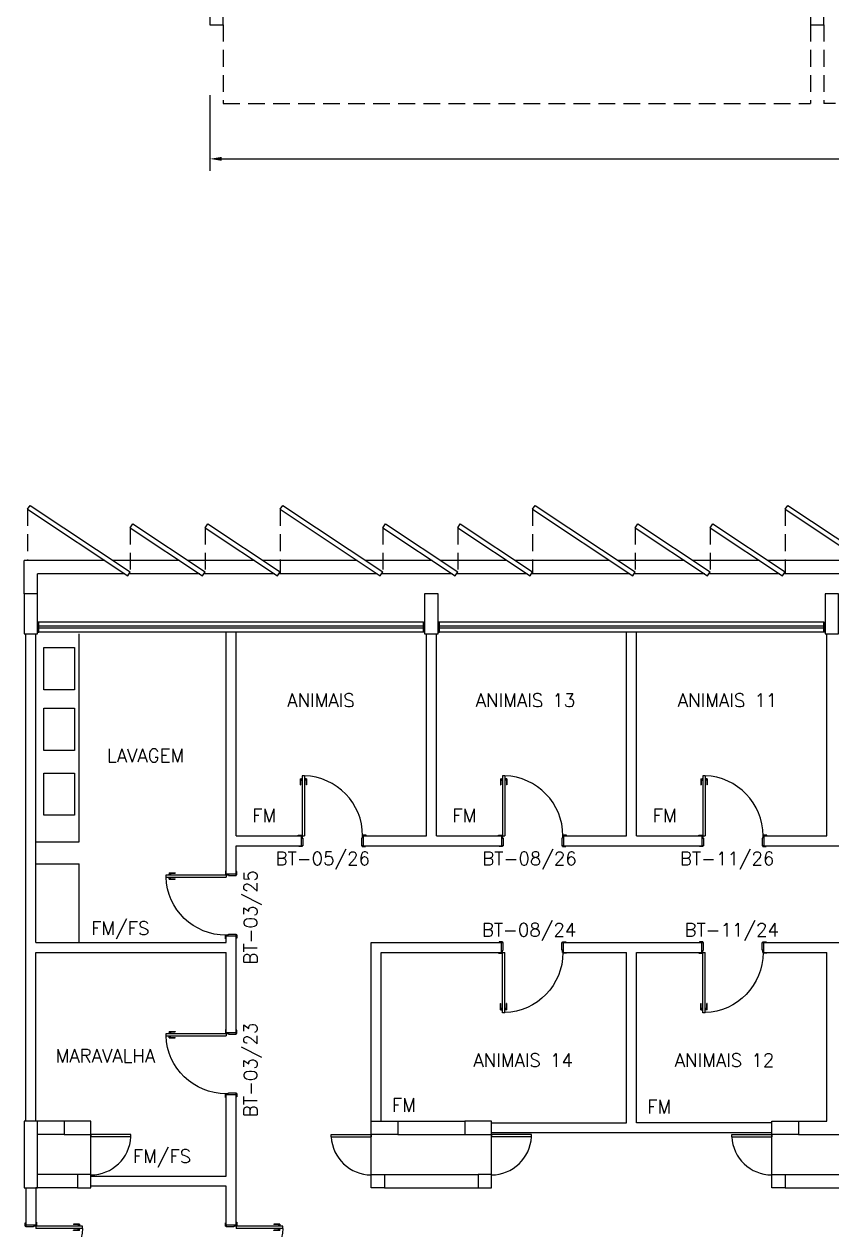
# Model space of a CAD drawing. Header units: millimetres. Extents: x 2069 to 2250, y 1124 to 1284.
# Drawn here: x 2072.33 to 2084.43, y 1206.37 to 1224.44 of the extents above; entities that cross this region are included whole.
import ezdxf

# ---------------------------------------------------------------- set-up
doc = ezdxf.new("R2010")
doc.units = ezdxf.units.MM
doc.linetypes.add('HIDDEN', pattern=[0.375, 0.25, -0.125])
for name, color, linetype in [('ALV', 2, 'Continuous'), ('BANC', 2, 'Continuous'), ('ENDEREÇO', 2, 'Continuous'), ('JANELA', 1, 'Continuous'), ('MACANETA', 1, 'Continuous'), ('MARCO', 2, 'Continuous'), ('PAVIMENTO', 1, 'Continuous'), ('PILARES', 3, 'Continuous'), ('PORTA', 2, 'Continuous'), ('PROJ', 1, 'HIDDEN'), ('TEXTO', 2, 'Continuous')]:
    doc.layers.add(name, color=color, linetype=linetype)
doc.styles.get("Standard").update_dxf_attribs({"font": 'arial.ttf'})
doc.styles.add('UNB-100', font='simplex.shx', dxfattribs={"height": 0.2})
doc.dimstyles.get("Standard").update_dxf_attribs({"dimtxt": 0.18, "dimasz": 0.18, "dimexe": 0.18, "dimexo": 0.0625, "dimgap": 0.09, "dimtad": 0, "dimtih": 1, "dimtoh": 1, "dimdec": 4, "dimzin": 0, "dimdsep": 46, "dimtxsty": 'Standard', "dimcen": 0.09, "dimadec": 0, "dimazin": 0, "dimtfac": 1, "dimtdec": 4, "dimtofl": 0, "dimtmove": 0, "dimatfit": 3, "dimfxl": 1, "dimtolj": 1, "dimtzin": 0, "dimarcsym": 0})

# ---------------------------------------------------------------- blocks, each defined once
blk = doc.blocks.new('DOOR70')
at = {"layer": 'MACANETA', "color": 1}
for p, q in [((-0.015, -0.565), (-0.01, -0.565)), ((-0.015, -0.655), (-0.015, -0.565)), ((-0.015, -0.655), (0.012, -0.655)), ((-0.01, -0.655), (-0.01, -0.565)), ((-0.01, -0.635), (0.012, -0.635)), ((0.012, -0.663), (0.012, -0.628)), ((0.012, -0.628), (0.015, -0.628)), ((0.012, -0.663), (0.015, -0.663)), ((0.053, -0.628), (0.05, -0.628)), ((0.053, -0.663), (0.05, -0.663)), ((0.053, -0.663), (0.053, -0.628)), ((0.075, -0.635), (0.053, -0.635)), ((0.08, -0.655), (0.053, -0.655)), ((0.08, -0.565), (0.075, -0.565)), ((0.075, -0.655), (0.075, -0.565)), ((0.08, -0.655), (0.08, -0.565))]:
    blk.add_line(p, q, dxfattribs=at)
at = {"layer": 'PORTA'}
for p, q in [((0.015, -0.7), (0.015, 0)), ((0.015, 0), (0.05, 0)), ((0.05, -0.7), (0.05, 0)), ((0.05, -0.7), (0.015, -0.7))]:
    blk.add_line(p, q, dxfattribs=at)
at = {"layer": 'PORTA', "color": 1}
blk.add_arc((0.02, 0), 0.7, 272.4563, 0, dxfattribs=at)
blk = doc.blocks.new('DOOR-90')
at = {"color": 1}
blk.add_arc((-0.02, 0), 0.9, 180, 268.0898, dxfattribs=at)
at = {"layer": 'MACANETA', "color": 1}
for p, q in [((-0.08, -0.855), (-0.08, -0.765)), ((-0.08, -0.765), (-0.075, -0.765)), ((-0.08, -0.855), (-0.053, -0.855)), ((-0.075, -0.855), (-0.075, -0.765)), ((-0.075, -0.835), (-0.053, -0.835)), ((-0.053, -0.828), (-0.05, -0.828)), ((-0.053, -0.863), (-0.053, -0.828)), ((-0.053, -0.863), (-0.05, -0.863)), ((-0.012, -0.828), (-0.015, -0.828)), ((-0.012, -0.863), (-0.015, -0.863)), ((-0.012, -0.863), (-0.012, -0.828)), ((0.01, -0.835), (-0.012, -0.835)), ((0.015, -0.855), (-0.012, -0.855)), ((0.01, -0.855), (0.01, -0.765)), ((0.015, -0.765), (0.01, -0.765)), ((0.015, -0.855), (0.015, -0.765))]:
    blk.add_line(p, q, dxfattribs=at)
at = {"layer": 'PORTA'}
for p, q in [((-0.05, -0.9), (-0.05, 0)), ((-0.015, 0), (-0.05, 0)), ((-0.015, -0.9), (-0.015, 0)), ((-0.05, -0.9), (-0.015, -0.9))]:
    blk.add_line(p, q, dxfattribs=at)
blk = doc.blocks.new('PL')
for p, q in [((0.25, 0.25), (0.25, 0.45)), ((0.25, 0.45), (0.45, 0.45)), ((0.45, 0.45), (0.45, 0.25)), ((0.45, 0.25), (0.25, 0.25))]:
    blk.add_line(p, q)
blk = doc.blocks.new('PL4')
for p, q in [((0, 0.4), (0.2, 0.4)), ((0, 0), (0, 0.4)), ((0.2, 0.4), (0.2, 0)), ((0.2, 0), (0, 0))]:
    blk.add_line(p, q)
blk = doc.blocks.new('PL10')
for p, q in [((-0.1, 1), (0.1, 1)), ((-0.1, 0), (-0.1, 1)), ((0.1, 1), (0.1, 0)), ((0.1, 0), (-0.1, 0))]:
    blk.add_line(p, q)
blk = doc.blocks.new('PL6')
for p, q in [((0, -0.1), (0, 0.1)), ((0, 0.1), (0.6, 0.1)), ((0.6, 0.1), (0.6, -0.1)), ((0.6, -0.1), (0, -0.1))]:
    blk.add_line(p, q)
blk = doc.blocks.new('*D66')
at = {"layer": 'ALV', "color": 0, "lineweight": -2, "transparency": 16777216}
for p, q in [((2075.113, 1223.373), (2075.113, 1222.237)), ((2108.578, 1223.373), (2108.578, 1222.237)), ((2075.293, 1222.417), (2090.947, 1222.417)), ((2108.398, 1222.417), (2092.744, 1222.417))]:
    blk.add_line(p, q, dxfattribs=at)
at = {"layer": 'ALV', "color": 0, "transparency": 16777216}
for points in [[(2075.293, 1222.447), (2075.293, 1222.387), (2075.113, 1222.417)], [(2108.398, 1222.447), (2108.398, 1222.387), (2108.578, 1222.417)]]:
    blk.add_solid(points, dxfattribs=at)
at = {"layer": 'DEFPOINTS', "color": 0, "transparency": 16777216}
for p in [(2075.113, 1223.435), (2108.578, 1223.435), (2075.113, 1222.417)]:
    blk.add_point(p, dxfattribs=at)
at = {"layer": 'ALV', "color": 0, "transparency": 16777216, "insert": (2091.846, 1222.417), "char_height": 0.2, "attachment_point": 5}
blk.add_mtext('\\A1;{\\H4.5x;FM}', dxfattribs=at)

msp = doc.modelspace()

# ---------------------------------------------------------------- linework, layer by layer
at = {"layer": 'ALV'}
for p, q in [((2072.38535, 1217.16739), (2072.42406, 1217.22572)), ((2072.38535, 1217.16739), (2073.88515, 1216.17211)), ((2072.42406, 1217.22572), (2073.92386, 1216.23043)), ((2076.16765, 1217.16739), (2076.20636, 1217.22572)), ((2076.16765, 1217.16739), (2077.66745, 1216.17211)), ((2076.20636, 1217.22572), (2077.70616, 1216.23043)), ((2079.94965, 1217.16739), (2079.98836, 1217.22572)), ((2079.94965, 1217.16739), (2081.44945, 1216.17211)), ((2079.98836, 1217.22572), (2081.48816, 1216.23043)), ((2083.73195, 1217.16739), (2083.77066, 1217.22572)), ((2083.73195, 1217.16739), (2085.23175, 1216.17211)), ((2083.77066, 1217.22572), (2085.27046, 1216.23043)), ((2073.92386, 1216.89092), (2073.96256, 1216.94925)), ((2073.96256, 1216.94925), (2075.04575, 1216.23043)), ((2075.04575, 1216.89092), (2075.08446, 1216.94925)), ((2075.08446, 1216.94925), (2076.16765, 1216.23043)), ((2077.70616, 1216.89092), (2077.74486, 1216.94925)), ((2077.74486, 1216.94925), (2078.82805, 1216.23043)), ((2078.82805, 1216.89092), (2078.86676, 1216.94925)), ((2078.86676, 1216.94925), (2079.94995, 1216.23043)), ((2081.48816, 1216.89092), (2081.52686, 1216.94925)), ((2081.52686, 1216.94925), (2082.61005, 1216.23043)), ((2082.61005, 1216.89092), (2082.64876, 1216.94925)), ((2082.64876, 1216.94925), (2083.73195, 1216.23043)), ((2073.92386, 1216.89092), (2075.00705, 1216.17211)), ((2075.04575, 1216.89092), (2076.12894, 1216.17211)), ((2077.70616, 1216.89092), (2078.78935, 1216.17211)), ((2078.82805, 1216.89092), (2079.91124, 1216.17211)), ((2081.48816, 1216.89092), (2082.57135, 1216.17211)), ((2082.61005, 1216.89092), (2083.69324, 1216.17211)), ((2073.88515, 1216.17211), (2073.92386, 1216.23043)), ((2075.00705, 1216.17211), (2075.04575, 1216.23043)), ((2076.12894, 1216.17211), (2076.16765, 1216.23043)), ((2077.66745, 1216.17211), (2077.70616, 1216.23043)), ((2078.78935, 1216.17211), (2078.82805, 1216.23043)), ((2079.91124, 1216.17211), (2079.94995, 1216.23043)), ((2081.44945, 1216.17211), (2081.48816, 1216.23043)), ((2081.44945, 1216.17211), (2081.48816, 1216.23043)), ((2082.57135, 1216.17211), (2082.61005, 1216.23043)), ((2083.69324, 1216.17211), (2083.73195, 1216.23043)), ((2072.35801, 1208.00127), (2072.35801, 1215.30127)), ((2072.50801, 1210.67627), (2072.50801, 1215.30127)), ((2072.53311, 1215.47627), (2072.53311, 1215.32627)), ((2075.35801, 1212.12627), (2075.35801, 1215.32627)), ((2075.50801, 1212.27627), (2075.50801, 1215.32627)), ((2078.33311, 1215.32627), (2078.33311, 1215.47627)), ((2078.35801, 1212.27627), (2078.35801, 1215.30127)), ((2078.50801, 1212.27627), (2078.50801, 1215.30127)), ((2078.53311, 1215.47627), (2078.53311, 1215.32627)), ((2081.35818, 1212.27627), (2081.35818, 1215.32627)), ((2081.50801, 1212.27627), (2081.50801, 1215.32627)), ((2084.33311, 1215.32627), (2084.33311, 1215.47627)), ((2084.35801, 1212.27627), (2084.35801, 1215.30127)), ((2075.50801, 1212.27627), (2076.48301, 1212.27627)), ((2076.48301, 1212.27627), (2076.48301, 1212.12627)), ((2077.41301, 1212.27627), (2078.35801, 1212.27627)), ((2077.41301, 1212.27627), (2077.41301, 1212.12627)), ((2078.50801, 1212.27627), (2079.48301, 1212.27627)), ((2079.48301, 1212.27627), (2079.48301, 1212.12627)), ((2080.41301, 1212.27627), (2081.35818, 1212.27627)), ((2080.41301, 1212.27627), (2080.41301, 1212.12627)), ((2081.50801, 1212.27627), (2082.48301, 1212.27627)), ((2082.48301, 1212.27627), (2082.48301, 1212.12627)), ((2083.41301, 1212.27627), (2084.35801, 1212.27627)), ((2083.41301, 1212.27627), (2083.41301, 1212.12627)), ((2075.35818, 1211.70627), (2075.35818, 1212.12627)), ((2075.50818, 1211.70627), (2075.50818, 1212.12627)), ((2075.50818, 1212.12627), (2076.48301, 1212.12627)), ((2077.41301, 1212.12627), (2079.48301, 1212.12627)), ((2080.41301, 1212.12627), (2082.48301, 1212.12627)), ((2083.41301, 1212.12627), (2085.48301, 1212.12627)), ((2075.35818, 1211.70627), (2075.50818, 1211.70627)), ((2072.50801, 1210.67627), (2075.35818, 1210.67627)), ((2075.35818, 1210.77627), (2075.50818, 1210.77627)), ((2075.35818, 1210.67627), (2075.35818, 1210.77627)), ((2075.50818, 1209.33127), (2075.50818, 1210.77627)), ((2077.53276, 1210.67627), (2078.43276, 1210.67627)), ((2077.53276, 1210.52627), (2077.53276, 1210.67627)), ((2078.43276, 1210.67627), (2079.48301, 1210.67627)), ((2079.48301, 1210.52627), (2079.48301, 1210.67627)), ((2080.41301, 1210.67627), (2082.48301, 1210.67627)), ((2080.41301, 1210.52627), (2080.41301, 1210.67627)), ((2082.48301, 1210.52627), (2082.48301, 1210.67627)), ((2083.41301, 1210.67627), (2085.48301, 1210.67627)), ((2083.41301, 1210.52627), (2083.41301, 1210.67627)), ((2072.50801, 1208.00127), (2072.50801, 1210.52627)), ((2072.50801, 1210.52627), (2075.35818, 1210.52627)), ((2075.35818, 1209.33127), (2075.35818, 1210.52627)), ((2077.53276, 1208.00127), (2077.53276, 1210.52627)), ((2077.68294, 1208.00127), (2077.68294, 1210.52627)), ((2077.68294, 1210.52627), (2079.48301, 1210.52627)), ((2080.41301, 1210.52627), (2081.35818, 1210.52627)), ((2081.35801, 1207.97627), (2081.35801, 1210.52627)), ((2081.50801, 1210.52627), (2082.48301, 1210.52627)), ((2081.50818, 1207.97627), (2081.50818, 1210.52627)), ((2083.41301, 1210.52627), (2084.35801, 1210.52627)), ((2084.35801, 1208.00127), (2084.35801, 1210.52627)), ((2075.35818, 1209.33127), (2075.50818, 1209.33127)), ((2075.35818, 1208.40127), (2075.50818, 1208.40127)), ((2075.35818, 1207.17627), (2075.35818, 1208.40127)), ((2075.50818, 1206.44128), (2075.50818, 1208.40127)), ((2072.93276, 1208.00127), (2072.53241, 1208.00127)), ((2077.93276, 1208.00127), (2078.93276, 1208.00127)), ((2079.33276, 1207.97627), (2081.35801, 1207.97627)), ((2083.53276, 1207.97627), (2081.50818, 1207.97627)), ((2083.93276, 1208.00127), (2084.35801, 1208.00127)), ((2072.93276, 1207.80127), (2072.53241, 1207.80127)), ((2077.93276, 1207.80127), (2078.93276, 1207.80127)), ((2083.53276, 1207.82627), (2079.33276, 1207.82627)), ((2083.93276, 1207.80127), (2084.93276, 1207.80127)), ((2073.13276, 1207.20127), (2072.53241, 1207.20127)), ((2073.33276, 1207.17627), (2075.35818, 1207.17627)), ((2077.73276, 1207.20127), (2079.13276, 1207.20127)), ((2083.73276, 1207.20127), (2085.13276, 1207.20127)), ((2072.35801, 1207.00127), (2072.35801, 1206.44128)), ((2072.50801, 1207.00127), (2072.50801, 1206.44128)), ((2073.13276, 1207.00127), (2072.50801, 1207.00127)), ((2075.35818, 1207.02627), (2073.33276, 1207.02627)), ((2075.35818, 1206.44128), (2075.35818, 1207.02627)), ((2077.73276, 1207.00127), (2079.13276, 1207.00127)), ((2083.73276, 1207.00127), (2085.13276, 1207.00127)), ((2072.50801, 1206.44128), (2072.35801, 1206.44128)), ((2075.50818, 1206.44128), (2075.35818, 1206.44128))]:
    msp.add_line(p, q, dxfattribs=at)
for points in [[(2072.62997, 1215.09509), (2073.08724, 1215.09509), (2073.08724, 1214.46481), (2072.62997, 1214.46481)], [(2072.62997, 1214.18575), (2073.08724, 1214.18575), (2073.08724, 1213.55546), (2072.62997, 1213.55546)], [(2072.62997, 1213.21386), (2073.08724, 1213.21386), (2073.08724, 1212.58357), (2072.62997, 1212.58357)]]:
    msp.add_lwpolyline(points, close=True, dxfattribs=at)
at = {"layer": 'BANC'}
for p, q in [((2073.15801, 1212.18627), (2073.15801, 1215.30127)), ((2072.50801, 1212.18627), (2073.15801, 1212.18627)), ((2072.50801, 1211.85627), (2073.15801, 1211.85627)), ((2073.15801, 1210.67627), (2073.15801, 1211.85627))]:
    msp.add_line(p, q, dxfattribs=at)
at = {"layer": 'JANELA', "color": 3}
for p, q in [((2072.55311, 1215.47627), (2072.53311, 1215.47627)), ((2072.53311, 1215.32627), (2072.55311, 1215.32627)), ((2072.55311, 1215.32627), (2072.55311, 1215.47627)), ((2078.31311, 1215.32627), (2078.31311, 1215.47627)), ((2078.31311, 1215.47627), (2078.33311, 1215.47627)), ((2078.33311, 1215.32627), (2078.31311, 1215.32627)), ((2078.55311, 1215.47627), (2078.53311, 1215.47627)), ((2078.53311, 1215.32627), (2078.55311, 1215.32627)), ((2078.55311, 1215.32627), (2078.55311, 1215.47627)), ((2084.31311, 1215.32627), (2084.31311, 1215.47627)), ((2084.31311, 1215.47627), (2084.33311, 1215.47627)), ((2084.33311, 1215.32627), (2084.31311, 1215.32627))]:
    msp.add_line(p, q, dxfattribs=at)
at = {"layer": 'JANELA'}
for p, q in [((2078.31311, 1215.47627), (2072.55311, 1215.47627)), ((2078.31311, 1215.41627), (2072.55311, 1215.41627)), ((2078.31311, 1215.38627), (2072.55311, 1215.38627)), ((2078.31311, 1215.32627), (2072.55311, 1215.32627)), ((2084.31311, 1215.47627), (2078.55311, 1215.47627)), ((2084.31311, 1215.41627), (2078.55311, 1215.41627)), ((2084.31311, 1215.38627), (2078.55311, 1215.38627)), ((2084.31311, 1215.32627), (2078.55311, 1215.32627))]:
    msp.add_line(p, q, dxfattribs=at)
at = {"layer": 'MARCO'}
for p, q in [((2076.43801, 1212.28627), (2076.48801, 1212.28627)), ((2076.43801, 1212.27627), (2076.43801, 1212.28627)), ((2076.48301, 1212.27627), (2076.48801, 1212.27627)), ((2076.48801, 1212.28627), (2076.48801, 1212.27627)), ((2076.48801, 1212.27627), (2076.49801, 1212.27627)), ((2076.49801, 1212.27627), (2076.49801, 1212.24127)), ((2076.49801, 1212.24127), (2076.50801, 1212.24127)), ((2076.50801, 1212.24127), (2076.50801, 1212.12627)), ((2077.38801, 1212.24127), (2077.38801, 1212.12627)), ((2077.39801, 1212.24127), (2077.38801, 1212.24127)), ((2077.39801, 1212.27627), (2077.39801, 1212.24127)), ((2077.40801, 1212.27627), (2077.39801, 1212.27627)), ((2077.40801, 1212.28627), (2077.40801, 1212.27627)), ((2077.45801, 1212.28627), (2077.40801, 1212.28627)), ((2077.41301, 1212.27627), (2077.40801, 1212.27627)), ((2077.45801, 1212.27627), (2077.45801, 1212.28627)), ((2079.43801, 1212.28627), (2079.48801, 1212.28627)), ((2079.43801, 1212.27627), (2079.43801, 1212.28627)), ((2079.48301, 1212.27627), (2079.48801, 1212.27627)), ((2079.48801, 1212.28627), (2079.48801, 1212.27627)), ((2079.48801, 1212.27627), (2079.49801, 1212.27627)), ((2079.49801, 1212.27627), (2079.49801, 1212.24127)), ((2079.49801, 1212.24127), (2079.50801, 1212.24127)), ((2079.50801, 1212.24127), (2079.50801, 1212.12627)), ((2080.38801, 1212.24127), (2080.38801, 1212.12627)), ((2080.39801, 1212.24127), (2080.38801, 1212.24127)), ((2080.39801, 1212.27627), (2080.39801, 1212.24127)), ((2080.40801, 1212.27627), (2080.39801, 1212.27627)), ((2080.40801, 1212.28627), (2080.40801, 1212.27627)), ((2080.45801, 1212.28627), (2080.40801, 1212.28627)), ((2080.41301, 1212.27627), (2080.40801, 1212.27627)), ((2080.45801, 1212.27627), (2080.45801, 1212.28627)), ((2082.43801, 1212.28627), (2082.48801, 1212.28627)), ((2082.43801, 1212.27627), (2082.43801, 1212.28627)), ((2082.48301, 1212.27627), (2082.48801, 1212.27627)), ((2082.48801, 1212.28627), (2082.48801, 1212.27627)), ((2082.48801, 1212.27627), (2082.49801, 1212.27627)), ((2082.49801, 1212.27627), (2082.49801, 1212.24127)), ((2082.49801, 1212.24127), (2082.50801, 1212.24127)), ((2082.50801, 1212.24127), (2082.50801, 1212.12627)), ((2083.38801, 1212.24127), (2083.38801, 1212.12627)), ((2083.39801, 1212.24127), (2083.38801, 1212.24127)), ((2083.39801, 1212.27627), (2083.39801, 1212.24127)), ((2083.40801, 1212.27627), (2083.39801, 1212.27627)), ((2083.40801, 1212.28627), (2083.40801, 1212.27627)), ((2083.45801, 1212.28627), (2083.40801, 1212.28627)), ((2083.41301, 1212.27627), (2083.40801, 1212.27627)), ((2083.45801, 1212.27627), (2083.45801, 1212.28627)), ((2076.44801, 1212.11627), (2076.44801, 1212.12627)), ((2076.49801, 1212.11627), (2076.44801, 1212.11627)), ((2076.48301, 1212.12627), (2076.49801, 1212.12627)), ((2076.49801, 1212.12627), (2076.49801, 1212.11627)), ((2076.50801, 1212.12627), (2076.49801, 1212.12627)), ((2077.38801, 1212.12627), (2077.39801, 1212.12627)), ((2077.41301, 1212.12627), (2077.39801, 1212.12627)), ((2077.39801, 1212.12627), (2077.39801, 1212.11627)), ((2077.39801, 1212.11627), (2077.44801, 1212.11627)), ((2077.44801, 1212.11627), (2077.44801, 1212.12627)), ((2079.44801, 1212.11627), (2079.44801, 1212.12627)), ((2079.49801, 1212.11627), (2079.44801, 1212.11627)), ((2079.48301, 1212.12627), (2079.49801, 1212.12627)), ((2079.49801, 1212.12627), (2079.49801, 1212.11627)), ((2079.50801, 1212.12627), (2079.49801, 1212.12627)), ((2080.38801, 1212.12627), (2080.39801, 1212.12627)), ((2080.41301, 1212.12627), (2080.39801, 1212.12627)), ((2080.39801, 1212.12627), (2080.39801, 1212.11627)), ((2080.39801, 1212.11627), (2080.44801, 1212.11627)), ((2080.44801, 1212.11627), (2080.44801, 1212.12627)), ((2082.44801, 1212.11627), (2082.44801, 1212.12627)), ((2082.49801, 1212.11627), (2082.44801, 1212.11627)), ((2082.48301, 1212.12627), (2082.49801, 1212.12627)), ((2082.49801, 1212.12627), (2082.49801, 1212.11627)), ((2082.50801, 1212.12627), (2082.49801, 1212.12627)), ((2083.38801, 1212.12627), (2083.39801, 1212.12627)), ((2083.41301, 1212.12627), (2083.39801, 1212.12627)), ((2083.39801, 1212.12627), (2083.39801, 1212.11627)), ((2083.39801, 1212.11627), (2083.44801, 1212.11627)), ((2083.44801, 1212.11627), (2083.44801, 1212.12627)), ((2075.34818, 1211.75127), (2075.34818, 1211.70127)), ((2075.35818, 1211.75127), (2075.34818, 1211.75127)), ((2075.34818, 1211.70127), (2075.35818, 1211.70127)), ((2075.35818, 1211.70627), (2075.35818, 1211.70127)), ((2075.35818, 1211.70127), (2075.35818, 1211.69127)), ((2075.35818, 1211.69127), (2075.39318, 1211.69127)), ((2075.39318, 1211.69127), (2075.39318, 1211.68127)), ((2075.51818, 1211.74127), (2075.50818, 1211.74127)), ((2075.50818, 1211.70627), (2075.50818, 1211.69127)), ((2075.50818, 1211.69127), (2075.51818, 1211.69127)), ((2075.50818, 1211.68127), (2075.50818, 1211.69127)), ((2075.51818, 1211.69127), (2075.51818, 1211.74127)), ((2075.39318, 1211.68127), (2075.50818, 1211.68127)), ((2075.34818, 1210.78127), (2075.35818, 1210.78127)), ((2075.34818, 1210.73127), (2075.34818, 1210.78127)), ((2075.35818, 1210.79127), (2075.39318, 1210.79127)), ((2075.35818, 1210.78127), (2075.35818, 1210.79127)), ((2075.35818, 1210.77627), (2075.35818, 1210.78127)), ((2075.39318, 1210.80127), (2075.50818, 1210.80127)), ((2075.39318, 1210.79127), (2075.39318, 1210.80127)), ((2075.50818, 1210.80127), (2075.50818, 1210.79127)), ((2075.50818, 1210.77627), (2075.50818, 1210.79127)), ((2075.50818, 1210.79127), (2075.51818, 1210.79127)), ((2075.51818, 1210.79127), (2075.51818, 1210.74127)), ((2075.35818, 1210.73127), (2075.34818, 1210.73127)), ((2075.51818, 1210.74127), (2075.50818, 1210.74127)), ((2079.49801, 1210.68627), (2079.44801, 1210.68627)), ((2079.44801, 1210.68627), (2079.44801, 1210.67627)), ((2079.48301, 1210.67627), (2079.49801, 1210.67627)), ((2079.49801, 1210.67627), (2079.49801, 1210.68627)), ((2079.50801, 1210.67627), (2079.49801, 1210.67627)), ((2079.50801, 1210.56127), (2079.50801, 1210.67627)), ((2080.38801, 1210.56127), (2080.38801, 1210.67627)), ((2080.38801, 1210.67627), (2080.39801, 1210.67627)), ((2080.39801, 1210.67627), (2080.39801, 1210.68627)), ((2080.39801, 1210.68627), (2080.44801, 1210.68627)), ((2080.41301, 1210.67627), (2080.39801, 1210.67627)), ((2080.44801, 1210.68627), (2080.44801, 1210.67627)), ((2082.49801, 1210.68627), (2082.44801, 1210.68627)), ((2082.44801, 1210.68627), (2082.44801, 1210.67627)), ((2082.48301, 1210.67627), (2082.49801, 1210.67627)), ((2082.49801, 1210.67627), (2082.49801, 1210.68627)), ((2082.50801, 1210.67627), (2082.49801, 1210.67627)), ((2082.50801, 1210.56127), (2082.50801, 1210.67627)), ((2083.38801, 1210.56127), (2083.38801, 1210.67627)), ((2083.38801, 1210.67627), (2083.39801, 1210.67627)), ((2083.39801, 1210.67627), (2083.39801, 1210.68627)), ((2083.39801, 1210.68627), (2083.44801, 1210.68627)), ((2083.41301, 1210.67627), (2083.39801, 1210.67627)), ((2083.44801, 1210.68627), (2083.44801, 1210.67627)), ((2079.43801, 1210.52627), (2079.43801, 1210.51627)), ((2079.43801, 1210.51627), (2079.48801, 1210.51627)), ((2079.48301, 1210.52627), (2079.48801, 1210.52627)), ((2079.48801, 1210.51627), (2079.48801, 1210.52627)), ((2079.49801, 1210.52627), (2079.49801, 1210.56127)), ((2079.49801, 1210.56127), (2079.50801, 1210.56127)), ((2080.39801, 1210.56127), (2080.38801, 1210.56127)), ((2080.39801, 1210.52627), (2080.39801, 1210.56127)), ((2080.40801, 1210.52627), (2080.39801, 1210.52627)), ((2080.40801, 1210.51627), (2080.40801, 1210.52627)), ((2080.41301, 1210.52627), (2080.40801, 1210.52627)), ((2080.45801, 1210.51627), (2080.40801, 1210.51627)), ((2080.45801, 1210.52627), (2080.45801, 1210.51627)), ((2082.43801, 1210.52627), (2082.43801, 1210.51627)), ((2082.43801, 1210.51627), (2082.48801, 1210.51627)), ((2082.48301, 1210.52627), (2082.48801, 1210.52627)), ((2082.48801, 1210.51627), (2082.48801, 1210.52627)), ((2082.48801, 1210.52627), (2082.49801, 1210.52627)), ((2082.49801, 1210.52627), (2082.49801, 1210.56127)), ((2082.49801, 1210.56127), (2082.50801, 1210.56127)), ((2083.39801, 1210.56127), (2083.38801, 1210.56127)), ((2083.39801, 1210.52627), (2083.39801, 1210.56127)), ((2083.40801, 1210.52627), (2083.39801, 1210.52627)), ((2083.40801, 1210.51627), (2083.40801, 1210.52627)), ((2083.41301, 1210.52627), (2083.40801, 1210.52627)), ((2083.45801, 1210.51627), (2083.40801, 1210.51627)), ((2083.45801, 1210.52627), (2083.45801, 1210.51627)), ((2075.34818, 1209.37627), (2075.34818, 1209.32627)), ((2075.35818, 1209.37627), (2075.34818, 1209.37627)), ((2075.51818, 1209.36627), (2075.50818, 1209.36627)), ((2075.51818, 1209.31627), (2075.51818, 1209.36627)), ((2075.34818, 1209.32627), (2075.35818, 1209.32627)), ((2075.35818, 1209.33127), (2075.35818, 1209.32627)), ((2075.35818, 1209.32627), (2075.35818, 1209.31627)), ((2075.35818, 1209.31627), (2075.39318, 1209.31627)), ((2075.39318, 1209.31627), (2075.39318, 1209.30627)), ((2075.39318, 1209.30627), (2075.50818, 1209.30627)), ((2075.50818, 1209.33127), (2075.50818, 1209.31627)), ((2075.50818, 1209.31627), (2075.51818, 1209.31627)), ((2075.50818, 1209.30627), (2075.50818, 1209.31627)), ((2075.34818, 1208.40627), (2075.35818, 1208.40627)), ((2075.34818, 1208.35627), (2075.34818, 1208.40627)), ((2075.35818, 1208.35627), (2075.34818, 1208.35627)), ((2075.35818, 1208.41627), (2075.39318, 1208.41627)), ((2075.35818, 1208.40627), (2075.35818, 1208.41627)), ((2075.35818, 1208.40127), (2075.35818, 1208.40627)), ((2075.39318, 1208.42627), (2075.50818, 1208.42627)), ((2075.39318, 1208.41627), (2075.39318, 1208.42627)), ((2075.50818, 1208.42627), (2075.50818, 1208.41627)), ((2075.50818, 1208.40127), (2075.50818, 1208.41627)), ((2075.50818, 1208.41627), (2075.51818, 1208.41627)), ((2075.51818, 1208.36627), (2075.50818, 1208.36627)), ((2075.51818, 1208.41627), (2075.51818, 1208.36627)), ((2072.34801, 1206.42628), (2072.34801, 1206.47628)), ((2072.34801, 1206.47628), (2072.35801, 1206.47628)), ((2072.50801, 1206.48628), (2072.51801, 1206.48628)), ((2072.51801, 1206.48628), (2072.51801, 1206.43628)), ((2075.34818, 1206.47628), (2075.35818, 1206.47628)), ((2075.34818, 1206.42628), (2075.34818, 1206.47628)), ((2075.50818, 1206.48628), (2075.51818, 1206.48628)), ((2075.51818, 1206.48628), (2075.51818, 1206.43628)), ((2072.35801, 1206.42628), (2072.34801, 1206.42628)), ((2072.35801, 1206.44128), (2072.35801, 1206.42628)), ((2072.35801, 1206.41628), (2072.35801, 1206.42628)), ((2072.47301, 1206.41628), (2072.35801, 1206.41628)), ((2072.50801, 1206.42628), (2072.47301, 1206.42628)), ((2072.47301, 1206.42628), (2072.47301, 1206.41628)), ((2072.50801, 1206.44128), (2072.50801, 1206.43628)), ((2072.51801, 1206.43628), (2072.50801, 1206.43628)), ((2072.50801, 1206.43628), (2072.50801, 1206.42628)), ((2075.35818, 1206.42628), (2075.34818, 1206.42628)), ((2075.35818, 1206.44128), (2075.35818, 1206.42628)), ((2075.35818, 1206.41628), (2075.35818, 1206.42628)), ((2075.47318, 1206.41628), (2075.35818, 1206.41628)), ((2075.47318, 1206.42628), (2075.47318, 1206.41628)), ((2075.50818, 1206.42628), (2075.47318, 1206.42628)), ((2075.50818, 1206.44128), (2075.50818, 1206.43628)), ((2075.50818, 1206.43628), (2075.50818, 1206.42628)), ((2075.51818, 1206.43628), (2075.50818, 1206.43628))]:
    msp.add_line(p, q, dxfattribs=at)
at = {"layer": 'PAVIMENTO'}
for p, q in [((2073.53983, 1216.40127), (2072.33276, 1216.40127)), ((2072.33276, 1215.90127), (2072.33276, 1216.40127)), ((2074.66172, 1216.40127), (2073.66642, 1216.40127)), ((2075.78362, 1216.40127), (2074.78832, 1216.40127)), ((2077.32213, 1216.40127), (2075.91021, 1216.40127)), ((2078.44402, 1216.40127), (2077.44872, 1216.40127)), ((2079.56592, 1216.40127), (2078.57062, 1216.40127)), ((2081.10413, 1216.40127), (2079.69251, 1216.40127)), ((2082.22602, 1216.40127), (2081.23072, 1216.40127)), ((2083.34792, 1216.40127), (2082.35262, 1216.40127)), ((2084.88642, 1216.40127), (2083.47451, 1216.40127)), ((2073.84121, 1216.20127), (2072.53276, 1216.20127)), ((2072.53276, 1215.90127), (2072.53276, 1216.20127)), ((2074.9631, 1216.20127), (2073.90451, 1216.20127)), ((2076.085, 1216.20127), (2075.0264, 1216.20127)), ((2077.62351, 1216.20127), (2076.1483, 1216.20127)), ((2078.7454, 1216.20127), (2077.68681, 1216.20127)), ((2079.8673, 1216.20127), (2078.8087, 1216.20127)), ((2081.40551, 1216.20127), (2079.9306, 1216.20127)), ((2082.5274, 1216.20127), (2081.46881, 1216.20127)), ((2083.6493, 1216.20127), (2082.5907, 1216.20127)), ((2085.18781, 1216.20127), (2083.7126, 1216.20127))]:
    msp.add_line(p, q, dxfattribs=at)
at = {"layer": 'PORTA'}
for p, q in [((2073.93277, 1207.80127), (2073.33276, 1207.80127)), ((2073.33276, 1207.80127), (2073.33276, 1207.76627)), ((2073.93277, 1207.76627), (2073.33276, 1207.76627)), ((2073.93277, 1207.76627), (2073.93277, 1207.80127)), ((2076.93275, 1207.80127), (2077.53276, 1207.80127)), ((2076.93275, 1207.76627), (2076.93275, 1207.80127)), ((2076.93275, 1207.76627), (2077.53276, 1207.76627)), ((2077.53276, 1207.80127), (2077.53276, 1207.76627)), ((2079.33276, 1207.80127), (2079.33276, 1207.76627)), ((2079.93277, 1207.80127), (2079.33276, 1207.80127)), ((2079.93277, 1207.76627), (2079.33276, 1207.76627)), ((2079.93277, 1207.76627), (2079.93277, 1207.80127)), ((2082.93275, 1207.80127), (2083.53276, 1207.80127)), ((2082.93275, 1207.76627), (2082.93275, 1207.80127)), ((2082.93275, 1207.76627), (2083.53276, 1207.76627)), ((2083.53276, 1207.80127), (2083.53276, 1207.76627))]:
    msp.add_line(p, q, dxfattribs=at)
at = {"layer": 'PORTA', "color": 2}
for p, q in [((2073.33276, 1207.20127), (2073.33276, 1207.80127)), ((2077.53276, 1207.20127), (2077.53276, 1207.80127)), ((2079.33276, 1207.20127), (2079.33276, 1207.80127)), ((2083.53276, 1207.20127), (2083.53276, 1207.80127))]:
    msp.add_line(p, q, dxfattribs=at)
at = {"layer": 'PORTA', "color": 1}
for centre, start, end in [((2073.33276, 1207.79627), 270, 357.134009), ((2077.53276, 1207.79627), 182.865991, 270), ((2079.33276, 1207.79627), 270, 357.134009), ((2083.53276, 1207.79627), 182.865991, 270)]:
    msp.add_arc(centre, 0.60001, start, end, dxfattribs=at)
at = {"layer": 'PROJ'}
for p, q in [((2075.31325, 1224.42312), (2075.31325, 1223.24812)), ((2084.11325, 1224.42312), (2084.11325, 1223.24812)), ((2084.31325, 1224.42312), (2084.31325, 1223.24812)), ((2075.31325, 1223.24812), (2084.11325, 1223.24812)), ((2093.11325, 1223.24812), (2084.31325, 1223.24812))]:
    msp.add_line(p, q, dxfattribs=at)
at = {"layer": 'PROJ', "linetype": 'HIDDEN'}
for p, q in [((2072.38535, 1217.16739), (2072.38535, 1216.40127)), ((2076.16765, 1217.16739), (2076.16765, 1216.20127)), ((2079.94965, 1217.16739), (2079.94965, 1216.20127)), ((2083.73195, 1217.16739), (2083.73195, 1216.20127)), ((2073.92386, 1216.89092), (2073.92386, 1216.20127)), ((2075.04575, 1216.89092), (2075.04575, 1216.20127)), ((2077.70616, 1216.89092), (2077.70616, 1216.20127)), ((2078.82805, 1216.89092), (2078.82805, 1216.20127)), ((2081.48816, 1216.89092), (2081.48816, 1216.20127)), ((2082.61005, 1216.89092), (2082.61005, 1216.20127))]:
    msp.add_line(p, q, dxfattribs=at)

# ---------------------------------------------------------------- block references
at = {"layer": 'PILARES', "xscale": -1}
for name, p, rotation in [('PL', (2074.86325, 1224.87312), 180), ('PL', (2083.86325, 1224.87312), 180), ('PL6', (2072.43276, 1215.30127), 270), ('PL6', (2078.43276, 1215.30127), 270), ('PL6', (2084.43276, 1215.30127), 270), ('PL4', (2073.33276, 1208.00127), 90), ('PL4', (2079.33276, 1208.00127), 90)]:
    msp.add_blockref(name, p, dxfattribs=dict(at, rotation=rotation))
for name, p in [('PL10', (2072.43276, 1207.00127)), ('PL', (2073.58276, 1206.75127)), ('PL', (2079.58276, 1206.75127))]:
    msp.add_blockref(name, p, dxfattribs=at)
at = {"layer": 'PILARES', "rotation": 270}
for p in [(2077.53276, 1208.00127), (2083.53276, 1208.00127)]:
    msp.add_blockref('PL4', p, dxfattribs=at)
at = {"layer": 'PILARES'}
for p in [(2077.28276, 1206.75127), (2083.28276, 1206.75127)]:
    msp.add_blockref('PL', p, dxfattribs=at)
at = {"layer": 'PORTA'}
for p, rotation in [((2076.48301, 1212.27627), 180.0000000102891), ((2079.48301, 1212.27627), 180.0000000102891), ((2082.48301, 1212.27627), 180)]:
    msp.add_blockref('DOOR-90', p, dxfattribs=dict(at, rotation=rotation))
at = {"layer": 'PORTA', "xscale": -1}
for name, p, rotation in [('DOOR-90', (2075.35818, 1211.70627), 269.9999999974434), ('DOOR-90', (2079.48301, 1210.52627), 359.9999999897108), ('DOOR-90', (2075.35818, 1209.33127), 269.9999999974276), ('DOOR70', (2072.50801, 1206.44128), 89.99999999742766), ('DOOR70', (2075.50818, 1206.44128), 89.99999999742766)]:
    msp.add_blockref(name, p, dxfattribs=dict(at, rotation=rotation))
msp.add_blockref('DOOR-90', (2082.48301, 1210.52627), dxfattribs=at)

# ---------------------------------------------------------------- texts
at = {"layer": 'ENDEREÇO', "style": 'UNB-100'}
for s, p in [('BT-05/26', (2076.09932, 1211.83555)), ('BT-08/26', (2079.19687, 1211.83555)), ('BT-11/26', (2082.15641, 1211.83555)), ('BT-08/24', (2079.18966, 1210.76829)), ('BT-11/24', (2082.22431, 1210.76829))]:
    msp.add_text(s, height=0.2, dxfattribs=at).set_placement(p)
for s, p in [('BT-03/25', (2075.82408, 1210.34809)), ('BT-03/23', (2075.82408, 1208.06176))]:
    msp.add_text(s, height=0.2, rotation=90, dxfattribs=at).set_placement(p)
at = {"layer": 'TEXTO', "style": 'UNB-100'}
for s, p in [('ANIMAIS', (2076.27288, 1214.20591)), ('ANIMAIS 13', (2079.09715, 1214.20591)), ('ANIMAIS 11', (2082.12388, 1214.20591)), ('LAVAGEM', (2073.57495, 1213.37935)), ('FM', (2075.74796, 1212.48106)), ('FM', (2078.74796, 1212.48106)), ('FM', (2081.74796, 1212.48106)), ('FM/FS', (2073.33568, 1210.79291)), ('MARAVALHA', (2072.8049, 1208.8814)), ('ANIMAIS 14', (2079.06184, 1208.81505)), ('ANIMAIS 12', (2082.07799, 1208.81505)), ('FM', (2077.84013, 1208.14318)), ('FM', (2081.66537, 1208.11818)), ('FM/FS', (2073.96054, 1207.37498))]:
    msp.add_text(s, height=0.2, dxfattribs=at).set_placement(p)

# ---------------------------------------------------------------- dimensions: what is measured, and where the dimension line sits
at = {"layer": 'ALV'}
dim = msp.add_linear_dim(base=(2075.11301, 1222.41721), p1=(2108.57825, 1223.43547), p2=(2075.11301, 1223.43547), angle=180, text='{\\H4.5x;FM}', dimstyle='Standard', override={"dimtxt": 0.2, "dimtix": 1}, dxfattribs=at)
dim.commit()
dim.dimension.update_dxf_attribs({"geometry": '*D66', "text_midpoint": (2091.84563, 1222.41721)})

doc.saveas('drawing.dxf')
